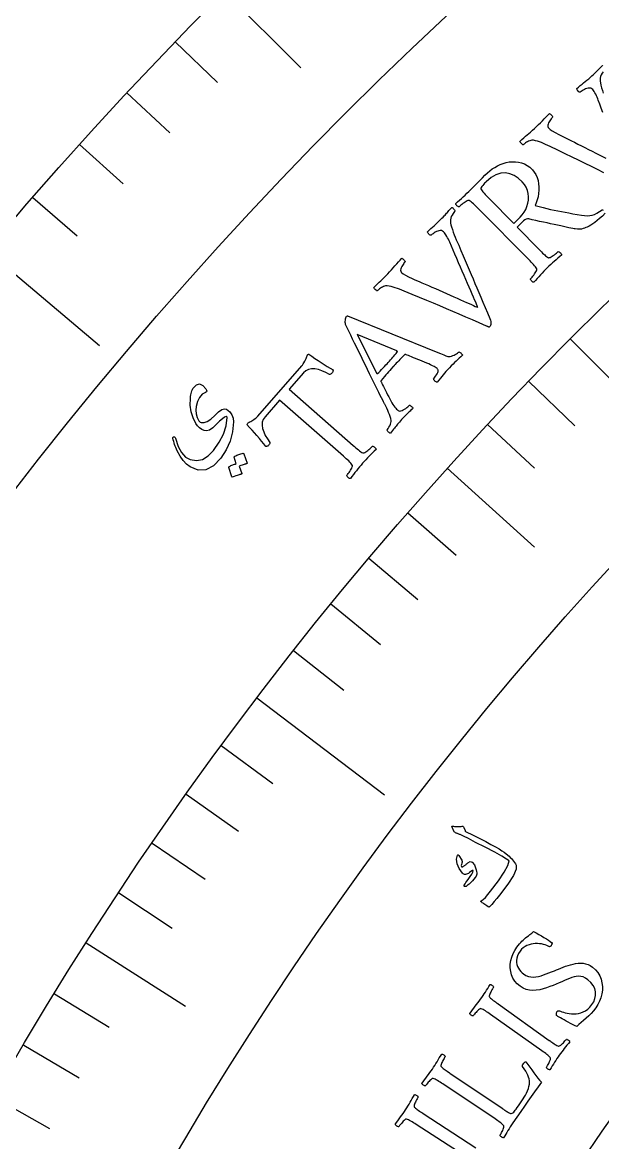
# Model space of a CAD drawing. Header units: millimetres. Extents: x -82 to 82, y -82 to 107.
# Drawn here: x -56.54 to -45.79, y 31.48 to 52.22 of the extents above; entities that cross this region are included whole.
import ezdxf

# ---------------------------------------------------------------- set-up
doc = ezdxf.new("R2010")
doc.units = ezdxf.units.MM
for name, color, linetype in [('ENGRAVE', 7, 'Continuous'), ('ENGRAVE_FINE', 8, 'Continuous'), ('TEXT', 5, 'Continuous')]:
    doc.layers.add(name, color=color, linetype=linetype)

msp = doc.modelspace()

# ---------------------------------------------------------------- linework, layer by layer
at = {"layer": 'ENGRAVE'}
for points in [[(-52.7944, 52.7944), (-51.3826, 51.3826)], [(-57.1948, 47.9921), (-55.1092, 46.2421)], [(-48.6691, 43.9663), (-47.0529, 42.5063)], [(-52.1947, 39.7169), (-49.8312, 37.9184)], [(-55.357, 35.1756), (-53.5187, 34.0075)]]:
    msp.add_lwpolyline(points, dxfattribs=at)
for radius in [80.85, 80.85, 78.6844, 74.6625, 74.6625, 71.4862, 65.5875, 65.5875, 62.1225, 55.6875, 55.6875, 52.2225]:
    msp.add_circle((0, 0), radius, dxfattribs=at)
at = {"layer": 'ENGRAVE_FINE'}
for points in [[(-53.7077, 51.8649), (-52.9243, 51.1084)], [(-54.6047, 50.9197), (-53.8083, 50.177)], [(-55.4851, 49.959), (-54.6758, 49.2303)], [(-56.3485, 48.983), (-55.5266, 48.2686)], [(-46.3905, 46.3642), (-45.5502, 45.5244)], [(-47.1631, 45.5781), (-46.3089, 44.7525)], [(-47.9228, 44.7787), (-47.0547, 43.9676)], [(-49.402, 43.1411), (-48.5072, 42.3597)], [(-50.1213, 42.3034), (-49.2134, 41.5372)], [(-50.8266, 41.4533), (-49.906, 40.7025)], [(-51.5178, 40.5911), (-50.5847, 39.8558)], [(-52.857, 38.8311), (-51.8996, 38.1277)], [(-53.5046, 37.9338), (-52.5355, 37.2467)], [(-54.1373, 37.0253), (-53.1567, 36.3547)], [(-54.7548, 36.1058), (-53.763, 35.4518)], [(-55.9437, 34.2349), (-54.9304, 33.6148)], [(-56.5146, 33.2839), (-55.491, 32.681)], [(-57.0697, 32.3229), (-56.036, 31.7374)]]:
    msp.add_lwpolyline(points, dxfattribs=at)
at = {"layer": 'TEXT'}
for points in [[(-45.7877, 50.5541), (-45.8163, 50.6324), (-45.8439, 50.7083), (-45.8707, 50.7817), (-45.8809, 50.8093), (-45.8923, 50.8369), (-45.9048, 50.8645), (-45.9184, 50.8922), (-45.9326, 50.9184), (-45.9466, 50.9415), (-45.9605, 50.9614), (-45.9743, 50.9783), (-45.9923, 50.9941), (-46.0121, 51.0039), (-46.0339, 51.0077), (-46.0576, 51.0055), (-46.0819, 50.9993), (-46.1055, 50.9911), (-46.1283, 50.9808), (-46.1504, 50.9685), (-46.1704, 50.9561), (-46.1867, 50.9454), (-46.1993, 50.9363), (-46.2083, 50.9289), (-46.2159, 50.9289), (-46.2248, 50.9327), (-46.235, 50.9404), (-46.2466, 50.9519), (-46.2572, 50.9648), (-46.2647, 50.9766), (-46.2689, 50.9874), (-46.27, 50.9969), (-46.237, 51.0246), (-46.2047, 51.0513), (-46.1731, 51.0771), (-46.1424, 51.1018), (-46.1117, 51.1267), (-46.0805, 51.1528), (-46.0488, 51.1801), (-46.0166, 51.2087), (-45.9904, 51.2323), (-45.9672, 51.2536), (-45.947, 51.2723), (-45.9298, 51.2887), (-45.9142, 51.3039), (-45.8988, 51.319), (-45.8838, 51.3342), (-45.869, 51.3494), (-45.8535, 51.3654), (-45.8362, 51.383), (-45.817, 51.4022), (-45.796, 51.423), (-45.7888, 51.4189)], [(-45.7787, 51.3078), (-45.7976, 51.2816), (-45.8156, 51.2522), (-45.8284, 51.2221), (-45.836, 51.1914), (-45.8384, 51.1601), (-45.8368, 51.1348), (-45.8314, 51.1021), (-45.8222, 51.0618), (-45.8092, 51.014), (-45.7941, 50.9633), (-45.7786, 50.9143)], [(-45.7691, 49.4391), (-45.884, 49.4964), (-45.9999, 49.554), (-46.1169, 49.6118), (-46.2349, 49.6701), (-46.3568, 49.7296), (-46.4853, 49.7917), (-46.6204, 49.8561), (-46.7623, 49.9229), (-46.8057, 49.9435), (-46.8473, 49.9625), (-46.8872, 49.9799), (-46.9254, 49.9957), (-46.9625, 50.0098), (-46.9992, 50.022), (-47.0356, 50.0323), (-47.0717, 50.0408), (-47.087, 50.0429), (-47.1039, 50.042), (-47.1223, 50.038), (-47.1422, 50.0309), (-47.1624, 50.0219), (-47.1817, 50.0121), (-47.2, 50.0017), (-47.2173, 49.9905), (-47.233, 49.9795), (-47.2462, 49.9698), (-47.2569, 49.9613), (-47.2651, 49.954), (-47.268, 49.955), (-47.2742, 49.9601), (-47.2839, 49.9694), (-47.2969, 49.9829), (-47.3097, 49.9967), (-47.3189, 50.0073), (-47.3243, 50.0145), (-47.3261, 50.0184), (-47.2866, 50.0534), (-47.2504, 50.085), (-47.2175, 50.1132), (-47.1877, 50.1381), (-47.1581, 50.1631), (-47.1255, 50.1918), (-47.0898, 50.224), (-47.0512, 50.2598), (-47.0512, 50.2598), (-47.0139, 50.295), (-46.9776, 50.3302), (-46.9422, 50.3652), (-46.9078, 50.4001), (-46.874, 50.4347), (-46.8403, 50.4688), (-46.8067, 50.5025), (-46.7733, 50.5357), (-46.766, 50.5318), (-46.7574, 50.5251), (-46.7475, 50.5155), (-46.7364, 50.503), (-46.7264, 50.4903), (-46.72, 50.4799), (-46.7171, 50.4719), (-46.7178, 50.4663), (-46.7238, 50.4601), (-46.7322, 50.4503), (-46.743, 50.4369), (-46.7563, 50.4198), (-46.77, 50.4006), (-46.7822, 50.3807), (-46.7928, 50.36), (-46.802, 50.3385), (-46.8074, 50.3174), (-46.807, 50.2976), (-46.8007, 50.2793), (-46.7885, 50.2624), (-46.764, 50.2414), (-46.725, 50.2155), (-46.6716, 50.1846), (-46.6037, 50.1488), (-46.5678, 50.1307), (-46.5264, 50.1099), (-46.4794, 50.0863), (-46.427, 50.06), (-46.3705, 50.0316), (-46.3112, 50.0017), (-46.2492, 49.9702), (-46.1845, 49.9372), (-46.1183, 49.9034), (-46.0521, 49.8698), (-45.9857, 49.8362), (-45.9193, 49.8028), (-45.8541, 49.7699), (-45.7918, 49.7383), (-45.7322, 49.7078)], [(-45.7422, 48.687), (-45.7963, 48.637), (-45.8466, 48.5924), (-45.8932, 48.5532), (-45.9359, 48.5195), (-45.9745, 48.491), (-46.0084, 48.4676), (-46.0378, 48.4494), (-46.0626, 48.4364), (-46.0801, 48.4297), (-46.1011, 48.4221), (-46.1256, 48.4137), (-46.1536, 48.4044), (-46.1851, 48.3966), (-46.22, 48.393), (-46.2582, 48.3936), (-46.2999, 48.3982), (-46.319, 48.4016), (-46.345, 48.4066), (-46.378, 48.4131), (-46.4179, 48.4212), (-46.4635, 48.4306), (-46.5136, 48.4412), (-46.5682, 48.4531), (-46.6272, 48.466), (-46.6896, 48.4798), (-46.754, 48.494), (-46.8206, 48.5085), (-46.8893, 48.5235), (-46.9586, 48.5387), (-47.0269, 48.5539), (-47.0943, 48.5693), (-47.1607, 48.5847), (-47.1834, 48.5858), (-47.2068, 48.5796), (-47.2309, 48.5661), (-47.2557, 48.5454), (-47.3719, 48.432), (-46.9688, 48.0199), (-46.9655, 48.0165), (-46.9622, 48.0131), (-46.9589, 48.0097), (-46.9555, 48.0063), (-46.9522, 48.003), (-46.9489, 47.9996), (-46.9456, 47.9962), (-46.9423, 47.9928), (-46.9216, 47.9718), (-46.9018, 47.952), (-46.8829, 47.9333), (-46.8647, 47.9158), (-46.8474, 47.8999), (-46.8309, 47.8863), (-46.8153, 47.8749), (-46.8004, 47.8657), (-46.7911, 47.8641), (-46.7786, 47.866), (-46.7631, 47.8714), (-46.7445, 47.8805), (-46.7244, 47.892), (-46.7044, 47.9047), (-46.6845, 47.9186), (-46.6648, 47.9339), (-46.6467, 47.9485), (-46.6319, 47.9609), (-46.6203, 47.9709), (-46.6119, 47.9787), (-46.6036, 47.9762), (-46.5944, 47.9714), (-46.5843, 47.9641), (-46.5731, 47.9545), (-46.563, 47.9439), (-46.5558, 47.9338), (-46.5515, 47.9242), (-46.5501, 47.9151), (-46.5857, 47.8848), (-46.6204, 47.855), (-46.6542, 47.8258), (-46.6872, 47.7971), (-46.7197, 47.7682), (-46.7522, 47.7384), (-46.7847, 47.7078), (-46.8172, 47.6763), (-46.8485, 47.6452), (-46.8796, 47.6133), (-46.9106, 47.5807), (-46.9414, 47.5474), (-46.9722, 47.5135), (-47.0031, 47.4792), (-47.0341, 47.4444), (-47.0652, 47.4092), (-47.0743, 47.4108), (-47.0839, 47.4152), (-47.0939, 47.4226), (-47.1042, 47.4329), (-47.1137, 47.4442), (-47.1207, 47.4545), (-47.1254, 47.4638), (-47.1277, 47.4722), (-47.1198, 47.4804), (-47.1096, 47.4918), (-47.0969, 47.5064), (-47.0819, 47.5242), (-47.0663, 47.5437), (-47.0518, 47.5636), (-47.0383, 47.5836), (-47.026, 47.604), (-47.0163, 47.6228), (-47.0106, 47.6382), (-47.0089, 47.6501), (-47.0113, 47.6586), (-47.0217, 47.677), (-47.0349, 47.6965), (-47.0511, 47.7169), (-47.0702, 47.7384), (-47.0912, 47.7607), (-47.1133, 47.7838), (-47.1363, 47.8075), (-47.1602, 47.832), (-48.0897, 48.7701), (-48.1139, 48.7945), (-48.1375, 48.818), (-48.1606, 48.8407), (-48.1831, 48.8626), (-48.2049, 48.8824), (-48.2255, 48.8992), (-48.2451, 48.9128), (-48.2635, 48.9234), (-48.2729, 48.9267), (-48.2853, 48.9253), (-48.3007, 48.9192), (-48.3192, 48.9085), (-48.3391, 48.8951), (-48.3589, 48.8809), (-48.3786, 48.866), (-48.3981, 48.8505), (-48.416, 48.8357), (-48.4307, 48.8231), (-48.4423, 48.8129), (-48.4508, 48.8049), (-48.4592, 48.8072), (-48.4685, 48.8119), (-48.4788, 48.8189), (-48.49, 48.8284), (-48.5003, 48.8389), (-48.5076, 48.8489), (-48.5119, 48.8586), (-48.5132, 48.8678), (-48.4778, 48.9006), (-48.4427, 48.9328), (-48.4078, 48.9644), (-48.3732, 48.9954), (-48.339, 49.0262), (-48.3053, 49.0573), (-48.2722, 49.0886), (-48.2396, 49.1202), (-48.2056, 49.1539), (-48.1706, 49.189), (-48.1345, 49.2257), (-48.0974, 49.2639), (-48.0582, 49.3041), (-48.0159, 49.3466), (-47.9706, 49.3915), (-47.9222, 49.4388), (-47.9222, 49.4388), (-47.882, 49.4746), (-47.8383, 49.5079), (-47.7909, 49.5385), (-47.7398, 49.5665), (-47.6864, 49.591), (-47.6318, 49.6111), (-47.5761, 49.6267), (-47.5193, 49.6378), (-47.4622, 49.6436), (-47.4055, 49.6431), (-47.3494, 49.6364), (-47.2937, 49.6234), (-47.2395, 49.6032), (-47.1877, 49.5751), (-47.1383, 49.5389), (-47.0913, 49.4947), (-47.0562, 49.4522), (-47.0273, 49.4048), (-47.0046, 49.3526), (-46.988, 49.2957), (-46.9772, 49.236), (-46.9717, 49.1755), (-46.9715, 49.1144), (-46.9766, 49.0525), (-46.9867, 48.9919), (-47.0012, 48.9346), (-47.0202, 48.8807), (-47.0437, 48.83), (-46.9679, 48.8104), (-46.8946, 48.7921), (-46.8239, 48.7753), (-46.7557, 48.7598), (-46.6885, 48.7453), (-46.621, 48.7315), (-46.553, 48.7183), (-46.4847, 48.7057), (-46.4142, 48.6931), (-46.3401, 48.68), (-46.2622, 48.6662), (-46.1806, 48.6519), (-46.1275, 48.645), (-46.0772, 48.643), (-46.0298, 48.6459), (-45.9851, 48.6538), (-45.9412, 48.6679), (-45.8958, 48.6892), (-45.8489, 48.7178), (-45.8006, 48.7537), (-45.7916, 48.7516), (-45.7824, 48.7458)], [(-48.2674, 31.182), (-49.2462, 31.8143), (-49.2717, 31.8306), (-49.2965, 31.8464), (-49.3207, 31.8615), (-49.3443, 31.876), (-49.3668, 31.889), (-49.3878, 31.8994), (-49.4073, 31.9074), (-49.4252, 31.913), (-49.4339, 31.914), (-49.4443, 31.9105), (-49.4565, 31.9023), (-49.4703, 31.8895), (-49.485, 31.874), (-49.4995, 31.8578), (-49.5138, 31.8408), (-49.528, 31.8231), (-49.5409, 31.8064), (-49.5514, 31.7924), (-49.5596, 31.7811), (-49.5654, 31.7726), (-49.5731, 31.7729), (-49.582, 31.7752), (-49.5922, 31.7793), (-49.6037, 31.7853), (-49.6146, 31.7923), (-49.6228, 31.7996), (-49.6283, 31.8071), (-49.6313, 31.8148), (-49.607, 31.8499), (-49.5827, 31.8846), (-49.5585, 31.9189), (-49.5342, 31.9528), (-49.5103, 31.9864), (-49.487, 32.02), (-49.4644, 32.0536), (-49.4423, 32.0872), (-49.4423, 32.0872), (-49.4201, 32.1218), (-49.3986, 32.1563), (-49.3778, 32.1906), (-49.3578, 32.2247), (-49.3377, 32.2591), (-49.317, 32.2941), (-49.2956, 32.3297), (-49.2736, 32.366), (-49.2654, 32.3664), (-49.2563, 32.3644), (-49.2463, 32.3598), (-49.2354, 32.3528), (-49.2253, 32.3448), (-49.2174, 32.3371), (-49.2117, 32.3298), (-49.2082, 32.323), (-49.2137, 32.3142), (-49.2207, 32.3022), (-49.2292, 32.2868), (-49.2392, 32.2682), (-49.2495, 32.2481), (-49.259, 32.2284), (-49.2677, 32.2089), (-49.2755, 32.1897), (-49.2813, 32.1722), (-49.2839, 32.1577), (-49.2832, 32.1463), (-49.2794, 32.1378), (-49.2689, 32.1264), (-49.2561, 32.1146), (-49.2412, 32.1024), (-49.2239, 32.0897), (-49.2051, 32.0767), (-49.1853, 32.0633), (-49.1645, 32.0494), (-49.1428, 32.0351), (-49.1393, 32.0329), (-49.1358, 32.0306), (-49.1323, 32.0283), (-49.1287, 32.026), (-49.1252, 32.0237), (-49.1217, 32.0214), (-49.1182, 32.0191), (-49.1147, 32.0168), (-48.1385, 31.3805)]]:
    msp.add_lwpolyline(points, dxfattribs=at)
for points in [[(-47.2827, 49.2723), (-47.3547, 49.3374), (-47.4305, 49.3862), (-47.5099, 49.4188), (-47.5932, 49.4352), (-47.6794, 49.431), (-47.7679, 49.4019), (-47.8585, 49.348), (-47.9513, 49.2692), (-47.963, 49.2576), (-47.9771, 49.243), (-47.9937, 49.2255), (-48.0127, 49.205), (-48.0299, 49.1843), (-48.041, 49.1663), (-48.0459, 49.151), (-48.0447, 49.1383), (-48.0371, 49.1223), (-48.025, 49.1038), (-48.0085, 49.0827), (-47.9875, 49.0591), (-47.9642, 49.0342), (-47.9405, 49.0093), (-47.9166, 48.9844), (-47.8923, 48.9595), (-47.4383, 48.4999), (-47.3197, 48.6157), (-47.2792, 48.6599), (-47.2444, 48.7081), (-47.2155, 48.7602), (-47.1923, 48.8164), (-47.1757, 48.8749), (-47.1664, 48.9338), (-47.1646, 48.9933), (-47.1701, 49.0534), (-47.184, 49.1123), (-47.2075, 49.1685), (-47.2403, 49.2218), (-47.2827, 49.2723)], [(-49.773, 47.5659), (-49.7377, 47.6032), (-49.7034, 47.6403), (-49.67, 47.6772), (-49.6376, 47.7139), (-49.6057, 47.7503), (-49.574, 47.7863), (-49.5424, 47.8218), (-49.5108, 47.8569), (-49.5033, 47.8534), (-49.4944, 47.8471), (-49.484, 47.8381), (-49.4722, 47.8262), (-49.4615, 47.8141), (-49.4545, 47.8041), (-49.4512, 47.7963), (-49.4516, 47.7906), (-49.4572, 47.7841), (-49.465, 47.7738), (-49.4751, 47.7598), (-49.4874, 47.7421), (-49.5, 47.7221), (-49.5111, 47.7015), (-49.5206, 47.6803), (-49.5285, 47.6583), (-49.5327, 47.6369), (-49.5312, 47.6173), (-49.5239, 47.5993), (-49.5108, 47.5831), (-49.4852, 47.5635), (-49.4448, 47.5398), (-49.3897, 47.512), (-49.32, 47.48), (-49.2831, 47.4639), (-49.2406, 47.4454), (-49.1924, 47.4245), (-49.1386, 47.4012), (-49.0806, 47.3759), (-49.0197, 47.3493), (-48.9561, 47.3213), (-48.8896, 47.292), (-48.8217, 47.262), (-48.7537, 47.232), (-48.6856, 47.2022), (-48.6174, 47.1725), (-48.5505, 47.1433), (-48.4865, 47.1152), (-48.4253, 47.0881), (-48.367, 47.0621), (-48.3127, 47.0377), (-48.2636, 47.0156), (-48.2197, 46.9958), (-48.1811, 46.9783), (-48.1492, 46.9639), (-48.1254, 46.9532), (-48.1098, 46.9464), (-48.1023, 46.9434), (-48.1066, 46.9545), (-48.1148, 46.9743), (-48.1268, 47.0029), (-48.1427, 47.0403), (-48.1619, 47.0848), (-48.1836, 47.135), (-48.2078, 47.1907), (-48.2346, 47.252), (-48.2634, 47.3179), (-48.2935, 47.3871), (-48.325, 47.4596), (-48.3579, 47.5356), (-48.3916, 47.6136), (-48.4255, 47.6922), (-48.4596, 47.7713), (-48.4939, 47.8511), (-48.5278, 47.93), (-48.5607, 48.0066), (-48.5925, 48.0808), (-48.6233, 48.1527), (-48.6351, 48.1796), (-48.648, 48.2065), (-48.662, 48.2334), (-48.6771, 48.2603), (-48.6927, 48.2857), (-48.7079, 48.308), (-48.723, 48.3271), (-48.7377, 48.3432), (-48.7565, 48.3579), (-48.7769, 48.3666), (-48.7988, 48.3692), (-48.8224, 48.3657), (-48.8463, 48.3582), (-48.8694, 48.3486), (-48.8916, 48.3371), (-48.913, 48.3236), (-48.9322, 48.3101), (-48.9479, 48.2985), (-48.96, 48.2887), (-48.9686, 48.2809), (-48.9761, 48.2804), (-48.9852, 48.2837), (-48.9959, 48.2908), (-49.0081, 48.3017), (-49.0194, 48.314), (-49.0275, 48.3254), (-49.0324, 48.3358), (-49.034, 48.3453), (-49.0025, 48.3748), (-48.9718, 48.4033), (-48.9417, 48.4307), (-48.9123, 48.4571), (-48.8831, 48.4837), (-48.8534, 48.5115), (-48.8233, 48.5405), (-48.7927, 48.5709), (-48.7679, 48.5959), (-48.7459, 48.6184), (-48.7268, 48.6383), (-48.7105, 48.6556), (-48.6957, 48.6716), (-48.6813, 48.6876), (-48.6671, 48.7036), (-48.6532, 48.7196), (-48.6386, 48.7364), (-48.6222, 48.7549), (-48.6042, 48.7752), (-48.5844, 48.7971), (-48.5769, 48.7934), (-48.5681, 48.7865), (-48.5579, 48.7766), (-48.5463, 48.7635), (-48.5359, 48.7504), (-48.5291, 48.7405), (-48.5259, 48.7336), (-48.5264, 48.7297), (-48.5348, 48.72), (-48.5462, 48.7044), (-48.5607, 48.683), (-48.5781, 48.6558), (-48.5945, 48.6255), (-48.6056, 48.5948), (-48.6115, 48.5637), (-48.6121, 48.5322), (-48.6091, 48.5071), (-48.6018, 48.4747), (-48.5904, 48.435), (-48.5748, 48.388), (-48.5569, 48.3382), (-48.5387, 48.2902), (-48.5202, 48.2438), (-48.5013, 48.1992), (-48.4575, 48.0958), (-48.4154, 47.9969), (-48.375, 47.9024), (-48.3364, 47.8123), (-48.299, 47.7251), (-48.2624, 47.6394), (-48.2265, 47.5551), (-48.1914, 47.4723), (-48.1564, 47.3894), (-48.1205, 47.305), (-48.0839, 47.2192), (-48.0464, 47.1319), (-48.0077, 47.0413), (-47.9671, 46.9458), (-47.9247, 46.8454), (-47.8804, 46.74), (-47.8696, 46.7115), (-47.8625, 46.6858), (-47.8593, 46.663), (-47.8599, 46.6432), (-47.8634, 46.6257), (-47.8691, 46.6099), (-47.8768, 46.596), (-47.8867, 46.5838), (-47.8908, 46.5815), (-47.8964, 46.5812), (-47.9036, 46.5831), (-47.9124, 46.5869), (-47.9215, 46.5914), (-47.9296, 46.5949), (-47.9366, 46.5974), (-47.9427, 46.5989), (-48.0755, 46.6567), (-48.2038, 46.7125), (-48.3277, 46.7661), (-48.4472, 46.8178), (-48.5651, 46.8686), (-48.684, 46.9196), (-48.804, 46.9709), (-48.9251, 47.0225), (-49.0502, 47.0752), (-49.1819, 47.13), (-49.3204, 47.1868), (-49.4657, 47.2456), (-49.5102, 47.2638), (-49.5529, 47.2804), (-49.5937, 47.2956), (-49.6326, 47.3092), (-49.6705, 47.3212), (-49.7078, 47.3313), (-49.7447, 47.3396), (-49.7812, 47.3461), (-49.7967, 47.3474), (-49.8134, 47.3455), (-49.8316, 47.3405), (-49.8511, 47.3323), (-49.8708, 47.3222), (-49.8895, 47.3114), (-49.9072, 47.2999), (-49.9239, 47.2878), (-49.9389, 47.276), (-49.9515, 47.2655), (-49.9617, 47.2564), (-49.9696, 47.2487), (-49.9725, 47.2495), (-49.979, 47.2543), (-49.9891, 47.263), (-50.0029, 47.2757), (-50.0164, 47.2889), (-50.0262, 47.2989), (-50.032, 47.3058), (-50.034, 47.3096), (-49.9966, 47.3467), (-49.9622, 47.3803), (-49.9308, 47.4103), (-49.9025, 47.4368), (-49.8743, 47.4635), (-49.8433, 47.4938), (-49.8095, 47.528), (-49.773, 47.5659)], [(-49.8284, 45.1543), (-49.8307, 45.1589), (-49.8377, 45.1729), (-49.8494, 45.1961), (-49.8657, 45.2286), (-49.886, 45.2691), (-49.9097, 45.3162), (-49.9368, 45.3698), (-49.9673, 45.43), (-50.0002, 45.4955), (-50.0346, 45.5648), (-50.0706, 45.6381), (-50.108, 45.7152), (-50.1466, 45.7948), (-50.1859, 45.8754), (-50.2258, 45.957), (-50.2664, 46.0396), (-50.3068, 46.1219), (-50.3463, 46.2026), (-50.3848, 46.2817), (-50.4223, 46.3591), (-50.4582, 46.4336), (-50.4917, 46.5035), (-50.523, 46.5689), (-50.5519, 46.6298), (-50.5558, 46.6448), (-50.5577, 46.6632), (-50.5576, 46.6849), (-50.5554, 46.71), (-50.5517, 46.7345), (-50.5468, 46.7543), (-50.5408, 46.7696), (-50.5337, 46.7802), (-50.5316, 46.7823), (-50.5298, 46.7838), (-50.5283, 46.7847), (-50.527, 46.7851), (-50.5256, 46.7853), (-50.5236, 46.7858), (-50.5211, 46.7866), (-50.518, 46.7878), (-48.876, 46.1235), (-48.7955, 46.09), (-48.7351, 46.0652), (-48.6948, 46.049), (-48.6746, 46.0416), (-48.6557, 46.0371), (-48.635, 46.0361), (-48.6127, 46.0387), (-48.5887, 46.0447), (-48.5645, 46.0532), (-48.5415, 46.0629), (-48.5199, 46.0737), (-48.4995, 46.0858), (-48.4817, 46.0975), (-48.4678, 46.1071), (-48.4577, 46.1148), (-48.4514, 46.1203), (-48.4412, 46.118), (-48.4308, 46.1127), (-48.4202, 46.1044), (-48.4094, 46.0933), (-48.3996, 46.0819), (-48.3923, 46.0727), (-48.3874, 46.0659), (-48.385, 46.0615), (-48.4178, 46.0315), (-48.4488, 46.003), (-48.478, 45.9761), (-48.5055, 45.9507), (-48.533, 45.9247), (-48.5625, 45.8956), (-48.594, 45.8635), (-48.6275, 45.8285), (-48.6623, 45.7911), (-48.6936, 45.7565), (-48.7213, 45.7248), (-48.7455, 45.696), (-48.7694, 45.6669), (-48.7962, 45.6343), (-48.8259, 45.5983), (-48.8585, 45.5589), (-48.8677, 45.56), (-48.8774, 45.5641), (-48.8877, 45.5711), (-48.8985, 45.5811), (-48.9082, 45.5921), (-48.9152, 45.6026), (-48.9196, 45.6124), (-48.9213, 45.6216), (-48.9108, 45.6339), (-48.8986, 45.65), (-48.8848, 45.6698), (-48.8693, 45.6935), (-48.8549, 45.7177), (-48.8445, 45.7392), (-48.838, 45.7579), (-48.8354, 45.7738), (-48.8371, 45.7829), (-48.8416, 45.7926), (-48.849, 45.8027), (-48.8591, 45.8133), (-48.8722, 45.8238), (-48.8906, 45.8358), (-48.9144, 45.8493), (-48.9436, 45.8644), (-48.9767, 45.8804), (-49.0124, 45.8969), (-49.0506, 45.9139), (-49.0913, 45.9314), (-49.1331, 45.9488), (-49.1745, 45.9659), (-49.2154, 45.9825), (-49.256, 45.9987), (-49.2945, 46.014), (-49.3295, 46.0278), (-49.361, 46.0402), (-49.3889, 46.0512), (-49.4118, 46.0602), (-49.4281, 46.0666), (-49.4379, 46.0705), (-49.4412, 46.0717), (-49.4417, 46.0717), (-49.4434, 46.0717), (-49.4462, 46.0716), (-49.4501, 46.0714), (-49.4543, 46.071), (-49.4579, 46.07), (-49.461, 46.0685), (-49.4634, 46.0664), (-49.4816, 46.0489), (-49.5014, 46.0291), (-49.5228, 46.007), (-49.5458, 45.9825), (-49.5691, 45.9574), (-49.5916, 45.933), (-49.6134, 45.9096), (-49.6343, 45.887), (-49.6396, 45.8812), (-49.645, 45.8753), (-49.6504, 45.8695), (-49.6558, 45.8637), (-49.6611, 45.858), (-49.666, 45.8526), (-49.6708, 45.8475), (-49.6752, 45.8427), (-49.7062, 45.8089), (-49.7346, 45.7776), (-49.7605, 45.7488), (-49.7837, 45.7224), (-49.8071, 45.6954), (-49.8332, 45.6644), (-49.8621, 45.6295), (-49.8937, 45.5906), (-49.8947, 45.5891), (-49.8955, 45.5869), (-49.8962, 45.584), (-49.8967, 45.5804), (-49.897, 45.577), (-49.8972, 45.5745), (-49.8974, 45.573), (-49.8974, 45.5725), (-49.8955, 45.5687), (-49.8898, 45.5574), (-49.8802, 45.5386), (-49.8667, 45.5122), (-49.8506, 45.4807), (-49.8332, 45.4462), (-49.8143, 45.4089), (-49.794, 45.3687), (-49.7732, 45.328), (-49.7527, 45.2889), (-49.7325, 45.2514), (-49.7127, 45.2157), (-49.6933, 45.1806), (-49.6745, 45.1495), (-49.6563, 45.1224), (-49.6387, 45.0994), (-49.6221, 45.0797), (-49.6069, 45.0625), (-49.5931, 45.048), (-49.5807, 45.036), (-49.5664, 45.0272), (-49.5494, 45.024), (-49.5295, 45.0266), (-49.5069, 45.0349), (-49.4834, 45.0467), (-49.461, 45.06), (-49.4396, 45.0748), (-49.4193, 45.0911), (-49.4014, 45.1066), (-49.3874, 45.1189), (-49.3773, 45.1282), (-49.3711, 45.1344), (-49.3656, 45.1333), (-49.3578, 45.1296), (-49.3478, 45.1234), (-49.3356, 45.1146), (-49.3234, 45.1049), (-49.3137, 45.0957), (-49.3064, 45.0872), (-49.3015, 45.0792), (-49.322, 45.0591), (-49.3411, 45.0405), (-49.3587, 45.0235), (-49.3749, 45.0081), (-49.3904, 44.9935), (-49.4058, 44.9789), (-49.4212, 44.9643), (-49.4367, 44.9497), (-49.4531, 44.9337), (-49.4714, 44.915), (-49.4917, 44.8935), (-49.5139, 44.8693), (-49.536, 44.8446), (-49.556, 44.8217), (-49.5738, 44.8005), (-49.5895, 44.7811), (-49.6041, 44.7625), (-49.6187, 44.744), (-49.6333, 44.7254), (-49.6479, 44.7069), (-49.6635, 44.6871), (-49.6812, 44.6651), (-49.701, 44.6407), (-49.7229, 44.6139), (-49.7283, 44.6151), (-49.7358, 44.6191), (-49.7452, 44.626), (-49.7565, 44.6357), (-49.7678, 44.6464), (-49.777, 44.6562), (-49.784, 44.6651), (-49.7889, 44.6731), (-49.7785, 44.6861), (-49.7661, 44.7039), (-49.7517, 44.7265), (-49.7354, 44.754), (-49.7208, 44.7825), (-49.7116, 44.8082), (-49.7079, 44.8311), (-49.7095, 44.8513), (-49.7173, 44.8889), (-49.7276, 44.9264), (-49.7403, 44.9638), (-49.7556, 45.0011), (-49.7725, 45.0386), (-49.7903, 45.0766), (-49.8089, 45.1152), (-49.8284, 45.1543)], [(-50.3359, 46.4436), (-49.9736, 45.7239), (-49.9732, 45.7237), (-49.9721, 45.7232), (-49.9703, 45.7222), (-49.9678, 45.7208), (-49.9652, 45.7196), (-49.963, 45.7191), (-49.9612, 45.7192), (-49.9599, 45.7201), (-49.9374, 45.7425), (-49.913, 45.7672), (-49.8867, 45.7942), (-49.8586, 45.8236), (-49.8309, 45.8526), (-49.8063, 45.8787), (-49.7845, 45.9018), (-49.7658, 45.922), (-49.7417, 45.9483), (-49.7191, 45.9736), (-49.6981, 45.9979), (-49.6785, 46.0211), (-49.6592, 46.0442), (-49.6389, 46.0684), (-49.6176, 46.0936), (-49.5955, 46.1198), (-49.5939, 46.1223), (-49.5934, 46.125), (-49.594, 46.1279), (-49.5958, 46.131), (-49.5979, 46.1339), (-49.5994, 46.136), (-49.6003, 46.1372), (-49.6005, 46.1376)], [(-51.3649, 45.8612), (-51.3518, 45.8774), (-51.3382, 45.897), (-51.3242, 45.9201), (-51.3098, 45.9465), (-51.2964, 45.9731), (-51.2854, 45.9963), (-51.2768, 46.0163), (-51.2706, 46.033), (-51.2667, 46.0456), (-51.263, 46.0556), (-51.2595, 46.0631), (-51.2562, 46.068), (-51.2525, 46.0715), (-51.248, 46.0748), (-51.2426, 46.0778), (-51.2363, 46.0806), (-51.1782, 46.0396), (-51.1205, 45.9998), (-51.0633, 45.9613), (-51.0067, 45.9239), (-50.9505, 45.8878), (-50.8948, 45.853), (-50.8396, 45.8193), (-50.7848, 45.7869), (-50.7849, 45.7818), (-50.7855, 45.7756), (-50.7865, 45.7682), (-50.7881, 45.7596), (-50.7908, 45.7507), (-50.7952, 45.7422), (-50.8014, 45.7342), (-50.8092, 45.7267), (-50.8207, 45.7154), (-50.8315, 45.7079), (-50.8416, 45.704), (-50.8511, 45.7039), (-50.9211, 45.7417), (-50.9897, 45.7711), (-51.0568, 45.7921), (-51.1223, 45.8046), (-51.1841, 45.8063), (-51.2396, 45.7947), (-51.2888, 45.7699), (-51.3317, 45.7319), (-51.5972, 45.4321), (-50.4136, 44.3898), (-50.3878, 44.3673), (-50.3628, 44.3457), (-50.3386, 44.325), (-50.3151, 44.3052), (-50.2926, 44.2874), (-50.2712, 44.2724), (-50.251, 44.2602), (-50.232, 44.251), (-50.2226, 44.25), (-50.2104, 44.2528), (-50.1953, 44.2594), (-50.1774, 44.2698), (-50.1582, 44.2827), (-50.1395, 44.2967), (-50.121, 44.3117), (-50.1029, 44.3278), (-50.0865, 44.3433), (-50.0729, 44.3563), (-50.0623, 44.367), (-50.0546, 44.3753), (-50.0461, 44.3734), (-50.0366, 44.3693), (-50.0259, 44.3628), (-50.0141, 44.3541), (-50.0032, 44.3443), (-49.9953, 44.3347), (-49.9903, 44.3255), (-49.9882, 44.3164), (-50.0214, 44.2836), (-50.0538, 44.2513), (-50.0853, 44.2196), (-50.1161, 44.1885), (-50.1464, 44.1573), (-50.1766, 44.1252), (-50.2067, 44.0923), (-50.2368, 44.0585), (-50.2657, 44.0251), (-50.2943, 43.991), (-50.3228, 43.9562), (-50.351, 43.9207), (-50.3792, 43.8846), (-50.4074, 43.848), (-50.4358, 43.8111), (-50.4642, 43.7736), (-50.4734, 43.7745), (-50.4833, 43.7782), (-50.4938, 43.7849), (-50.5049, 43.7944), (-50.5151, 43.805), (-50.5229, 43.8147), (-50.5283, 43.8236), (-50.5312, 43.8318), (-50.5239, 43.8406), (-50.5146, 43.8527), (-50.5031, 43.8682), (-50.4894, 43.8871), (-50.4753, 43.9077), (-50.4623, 43.9286), (-50.4504, 43.9496), (-50.4396, 43.9708), (-50.4313, 43.9903), (-50.4268, 44.006), (-50.426, 44.018), (-50.4291, 44.0263), (-50.4407, 44.0439), (-50.4554, 44.0623), (-50.473, 44.0816), (-50.4937, 44.1015), (-50.5163, 44.1222), (-50.54, 44.1436), (-50.5647, 44.1655), (-50.5904, 44.1881), (-51.7783, 45.2257), (-52.0451, 44.9183), (-52.0772, 44.8708), (-52.0953, 44.8188), (-52.0995, 44.7623), (-52.0898, 44.7013), (-52.069, 44.6378), (-52.0398, 44.5735), (-52.0023, 44.5086), (-51.9566, 44.4431), (-51.9555, 44.4337), (-51.958, 44.4231), (-51.9641, 44.4114), (-51.9738, 44.3986), (-51.9802, 44.3899), (-51.9871, 44.383), (-51.9946, 44.3779), (-52.0026, 44.3746), (-52.0104, 44.3724), (-52.0173, 44.3708), (-52.0232, 44.3696), (-52.0282, 44.369), (-52.0675, 44.4189), (-52.1083, 44.469), (-52.1505, 44.5193), (-52.1941, 44.5698), (-52.2389, 44.6206), (-52.285, 44.6718), (-52.3321, 44.7236), (-52.3805, 44.7758), (-52.3768, 44.7839), (-52.3716, 44.7916), (-52.3648, 44.7991), (-52.3564, 44.8063), (-52.3475, 44.8129), (-52.3393, 44.8184), (-52.3318, 44.8228), (-52.3248, 44.8262), (-52.3095, 44.8342), (-52.292, 44.8444), (-52.2724, 44.8568), (-52.2507, 44.8713), (-52.2291, 44.8868), (-52.2101, 44.9021), (-52.1937, 44.9171), (-52.1797, 44.9319)], [(-53.1476, 45.3716), (-53.2077, 45.3353), (-53.2565, 45.2793), (-53.2941, 45.2037), (-53.3202, 45.1084), (-53.3266, 45.0393), (-53.3209, 44.9726), (-53.3032, 44.9082), (-53.2734, 44.8461), (-53.2656, 44.8359), (-53.2558, 44.8272), (-53.2439, 44.8203), (-53.23, 44.8149), (-53.1756, 44.8115), (-53.1152, 44.8319), (-53.0489, 44.8758), (-52.9766, 44.9434), (-52.9058, 45.0107), (-52.8458, 45.0521), (-52.7965, 45.0678), (-52.7581, 45.0578), (-52.7, 45.0107), (-52.6588, 44.9563), (-52.6346, 44.8947), (-52.6274, 44.8258), (-52.646, 44.6431), (-52.6913, 44.4707), (-52.7635, 44.3084), (-52.8626, 44.156), (-52.9993, 44.0135), (-53.1396, 43.9381), (-53.2837, 43.9301), (-53.4318, 43.9896), (-53.4981, 44.0405), (-53.5605, 44.1074), (-53.619, 44.1903), (-53.6735, 44.2893), (-53.6867, 44.3191), (-53.699, 44.3485), (-53.7102, 44.3776), (-53.7203, 44.4063), (-53.7294, 44.4349), (-53.7375, 44.4635), (-53.7446, 44.4921), (-53.7507, 44.5207), (-53.7518, 44.5343), (-53.7492, 44.5434), (-53.7429, 44.5482), (-53.7329, 44.5486), (-53.7234, 44.5456), (-53.7158, 44.5404), (-53.7099, 44.533), (-53.7058, 44.5235), (-53.655, 44.372), (-53.5924, 44.2555), (-53.5182, 44.174), (-53.4324, 44.1274), (-53.3165, 44.1092), (-53.2057, 44.1313), (-53.0999, 44.1937), (-52.999, 44.2964), (-52.8922, 44.4468), (-52.8145, 44.598), (-52.7661, 44.7502), (-52.7469, 44.9035), (-52.7473, 44.9141), (-52.7509, 44.921), (-52.7576, 44.9242), (-52.7674, 44.9237), (-52.7953, 44.9115), (-52.8347, 44.8825), (-52.8855, 44.8369), (-52.9477, 44.7745), (-53.0138, 44.7134), (-53.0736, 44.6746), (-53.1272, 44.6582), (-53.1747, 44.6642), (-53.2186, 44.6854), (-53.2587, 44.7147), (-53.295, 44.7522), (-53.3274, 44.7978), (-53.3794, 44.9013), (-53.4135, 45.013), (-53.4295, 45.1329), (-53.4273, 45.261), (-53.4249, 45.2935), (-53.421, 45.3239), (-53.4157, 45.3519), (-53.4089, 45.3777), (-53.4008, 45.4013), (-53.3916, 45.4226), (-53.3813, 45.4416), (-53.3699, 45.4583), (-53.3134, 45.5134), (-53.2561, 45.5278), (-53.1981, 45.5016), (-53.1394, 45.4348), (-53.1276, 45.4122), (-53.125, 45.3941), (-53.1317, 45.3806), (-53.1476, 45.3716)], [(-52.6139, 44.1721), (-52.6143, 44.1757), (-52.6132, 44.1794), (-52.6106, 44.1832), (-52.6067, 44.1871), (-52.5881, 44.1975), (-52.5693, 44.2068), (-52.5504, 44.2152), (-52.5313, 44.2227), (-52.5118, 44.2291), (-52.4917, 44.2346), (-52.4712, 44.2391), (-52.4501, 44.2427), (-52.4448, 44.2424), (-52.4405, 44.2405), (-52.4371, 44.2372), (-52.4347, 44.2323), (-52.3779, 44.058), (-52.378, 44.0547), (-52.3805, 44.0517), (-52.3854, 44.0491), (-52.3927, 44.0468), (-52.3984, 44.0458), (-52.407, 44.0437), (-52.4184, 44.0403), (-52.4327, 44.0357), (-52.4501, 44.0299), (-52.4707, 44.0228), (-52.4944, 44.0145), (-52.5214, 44.0049), (-52.4778, 43.8687), (-52.4772, 43.8636), (-52.4794, 43.8595), (-52.4845, 43.8565), (-52.4923, 43.8545), (-52.4991, 43.8528), (-52.5095, 43.8499), (-52.5236, 43.8458), (-52.5414, 43.8405), (-52.563, 43.8338), (-52.5886, 43.8255), (-52.6182, 43.8156), (-52.6518, 43.804), (-52.6562, 43.8036), (-52.6594, 43.8045), (-52.6615, 43.8068), (-52.6625, 43.8104), (-52.7142, 43.982), (-52.7145, 43.9856), (-52.7135, 43.9893), (-52.7109, 43.9931), (-52.707, 43.9971), (-52.6919, 44.0065), (-52.6764, 44.0149), (-52.6605, 44.0224), (-52.6443, 44.0289), (-52.6279, 44.0345), (-52.6112, 44.0394), (-52.5944, 44.0434), (-52.5774, 44.0466)], [(-48.5566, 37.3384), (-48.5343, 37.3347), (-48.5125, 37.332), (-48.4913, 37.3303), (-48.4706, 37.3296), (-48.4503, 37.33), (-48.4305, 37.3316), (-48.4111, 37.3344), (-48.392, 37.3384), (-48.3829, 37.3386), (-48.3752, 37.335), (-48.3689, 37.3278), (-48.364, 37.3168), (-48.3405, 37.2557), (-48.3378, 37.2494), (-48.3352, 37.2444), (-48.3327, 37.2407), (-48.3304, 37.2383), (-48.1918, 37.1707), (-48.0673, 37.1086), (-47.9567, 37.0522), (-47.8602, 37.0014), (-47.7778, 36.9564), (-47.7098, 36.917), (-47.6559, 36.8833), (-47.6164, 36.8554), (-47.5442, 36.7995), (-47.5223, 36.7805), (-47.5012, 36.7603), (-47.4808, 36.739), (-47.4612, 36.7165), (-47.4425, 36.6927), (-47.4246, 36.6676), (-47.4076, 36.6411), (-47.3915, 36.6133), (-47.3907, 36.5421), (-47.442, 36.4264), (-47.545, 36.2658), (-47.6994, 36.0601), (-47.75, 35.9976), (-47.7985, 35.9411), (-47.8447, 35.8904), (-47.8888, 35.8455), (-47.8941, 35.8424), (-47.8994, 35.8414), (-47.9047, 35.8423), (-47.91, 35.8452), (-47.9338, 35.8609), (-47.9554, 35.8754), (-47.9747, 35.8886), (-47.9918, 35.9006), (-48.0068, 35.9115), (-48.0199, 35.9214), (-48.0311, 35.9303), (-48.0405, 35.9382), (-48.0455, 35.943), (-48.0471, 35.9472), (-48.0453, 35.9509), (-48.0401, 35.9542), (-48.0036, 35.9811), (-47.9622, 36.02), (-47.9161, 36.0711), (-47.8652, 36.1342), (-47.7191, 36.3272), (-47.6133, 36.4847), (-47.5482, 36.6071), (-47.5241, 36.6946), (-47.569, 36.7291), (-47.6577, 36.783), (-47.79, 36.856), (-47.9661, 36.9482), (-48.1435, 37.0389), (-48.2781, 37.107), (-48.3699, 37.1524), (-48.4189, 37.1752), (-48.4326, 37.1811), (-48.4454, 37.1866), (-48.4573, 37.1918), (-48.4683, 37.1965), (-48.4784, 37.2008), (-48.4874, 37.2046), (-48.4953, 37.2078), (-48.5022, 37.2105), (-48.5165, 37.2173), (-48.5285, 37.226), (-48.5382, 37.2364), (-48.5457, 37.2487), (-48.5799, 37.3204), (-48.5819, 37.3256), (-48.5824, 37.3301), (-48.5815, 37.3338), (-48.5792, 37.3366), (-48.5745, 37.3387), (-48.5692, 37.3397), (-48.5632, 37.3396), (-48.5566, 37.3384)], [(-48.4795, 36.8011), (-48.477, 36.8036), (-48.4741, 36.8052), (-48.4706, 36.8059), (-48.4668, 36.8056), (-48.464, 36.8044), (-48.4614, 36.8027), (-48.4588, 36.8005), (-48.4564, 36.7977), (-48.4016, 36.7065), (-48.3966, 36.6966), (-48.3935, 36.688), (-48.3924, 36.6805), (-48.3933, 36.6743), (-48.4023, 36.6514), (-48.4075, 36.6301), (-48.4088, 36.6104), (-48.4064, 36.5922), (-48.4026, 36.5861), (-48.3947, 36.5845), (-48.3828, 36.5876), (-48.3668, 36.5952), (-48.3575, 36.6014), (-48.3483, 36.608), (-48.339, 36.6151), (-48.3297, 36.6225), (-48.3203, 36.6305), (-48.3107, 36.6391), (-48.301, 36.6483), (-48.2911, 36.658), (-48.2466, 36.6841), (-48.2052, 36.6718), (-48.1669, 36.6211), (-48.1316, 36.5323), (-48.1245, 36.5014), (-48.1214, 36.4741), (-48.1223, 36.4504), (-48.1271, 36.4303), (-48.1362, 36.4111), (-48.1522, 36.3871), (-48.1749, 36.3583), (-48.2045, 36.3247), (-48.22, 36.3079), (-48.2353, 36.2923), (-48.2505, 36.2782), (-48.2655, 36.2653), (-48.2801, 36.2537), (-48.294, 36.2429), (-48.3072, 36.2331), (-48.3197, 36.2242), (-48.3291, 36.22), (-48.3375, 36.2182), (-48.345, 36.219), (-48.3514, 36.2222), (-48.3566, 36.2276), (-48.3587, 36.2335), (-48.3577, 36.2401), (-48.3536, 36.2473), (-48.3394, 36.2692), (-48.3228, 36.2938), (-48.3039, 36.321), (-48.2828, 36.3509), (-48.2432, 36.4066), (-48.2143, 36.4517), (-48.1961, 36.486), (-48.1885, 36.5097), (-48.1884, 36.5134), (-48.1898, 36.5165), (-48.1925, 36.5188), (-48.1967, 36.5205), (-48.1998, 36.5208), (-48.2036, 36.5199), (-48.208, 36.5177), (-48.2131, 36.5142), (-48.2563, 36.4787), (-48.2752, 36.4645), (-48.2936, 36.4541), (-48.3115, 36.4473), (-48.329, 36.4443), (-48.3469, 36.4442), (-48.3625, 36.4479), (-48.3758, 36.4554), (-48.3867, 36.4667), (-48.4501, 36.5575), (-48.4867, 36.6435), (-48.4965, 36.7247), (-48.4795, 36.8011)], [(-47.3814, 35.0966), (-47.3556, 35.1303), (-47.3311, 35.1602), (-47.3078, 35.1864), (-47.2858, 35.2088), (-47.2639, 35.2293), (-47.2411, 35.2495), (-47.2174, 35.2694), (-47.1928, 35.2891), (-47.1663, 35.31), (-47.137, 35.3334), (-47.1048, 35.3593), (-47.0699, 35.3878), (-47.0222, 35.3621), (-46.9744, 35.3352), (-46.9264, 35.307), (-46.8783, 35.2776), (-46.8332, 35.2493), (-46.7944, 35.2247), (-46.7619, 35.2036), (-46.7356, 35.1861), (-46.7304, 35.182), (-46.7279, 35.1759), (-46.728, 35.1678), (-46.7307, 35.1577), (-46.7348, 35.1472), (-46.7389, 35.1381), (-46.7431, 35.1304), (-46.7473, 35.124), (-46.7535, 35.1169), (-46.7602, 35.1116), (-46.7673, 35.1078), (-46.7749, 35.1058), (-46.7985, 35.1181), (-46.8253, 35.1295), (-46.8556, 35.1397), (-46.8893, 35.149), (-46.9251, 35.1565), (-46.962, 35.1614), (-47, 35.1637), (-47.039, 35.1635), (-47.0782, 35.1601), (-47.1169, 35.1532), (-47.1549, 35.1427), (-47.1923, 35.1286), (-47.2281, 35.1102), (-47.2611, 35.0869), (-47.2915, 35.0587), (-47.3192, 35.0256), (-47.3489, 34.9804), (-47.3702, 34.9365), (-47.3831, 34.894), (-47.3876, 34.8529), (-47.3854, 34.8134), (-47.3781, 34.7761), (-47.3659, 34.7408), (-47.3486, 34.7077), (-47.3279, 34.6771), (-47.3054, 34.6496), (-47.2811, 34.6252), (-47.255, 34.6038), (-47.2107, 34.5759), (-47.1658, 34.5565), (-47.1203, 34.5456), (-47.0741, 34.5433), (-47.0274, 34.5473), (-46.98, 34.5557), (-46.9321, 34.5684), (-46.8835, 34.5855), (-46.8344, 34.6046), (-46.7849, 34.6236), (-46.7351, 34.6425), (-46.6849, 34.6613), (-46.6469, 34.6763), (-46.6071, 34.6921), (-46.5654, 34.7086), (-46.5218, 34.7259), (-46.4769, 34.7428), (-46.4313, 34.7583), (-46.385, 34.7723), (-46.338, 34.7849), (-46.2908, 34.7947), (-46.2439, 34.8002), (-46.1973, 34.8015), (-46.1511, 34.7987), (-46.1057, 34.7905), (-46.0618, 34.776), (-46.0194, 34.7552), (-45.9786, 34.728), (-45.9243, 34.6806), (-45.8797, 34.6276), (-45.8448, 34.5691), (-45.8194, 34.5051), (-45.8031, 34.4379), (-45.7953, 34.3697), (-45.796, 34.3007), (-45.8052, 34.2307), (-45.8222, 34.1619), (-45.8466, 34.0963), (-45.8784, 34.0337), (-45.9175, 33.9743), (-45.959, 33.9214), (-46.0028, 33.8717), (-46.0489, 33.8252), (-46.0974, 33.7819), (-46.1455, 33.741), (-46.1904, 33.702), (-46.2323, 33.6647), (-46.2711, 33.6292), (-46.3092, 33.6469), (-46.3481, 33.6658), (-46.3879, 33.686), (-46.4284, 33.7074), (-46.4681, 33.7289), (-46.5051, 33.7493), (-46.5394, 33.7686), (-46.571, 33.7868), (-46.5984, 33.8029), (-46.6199, 33.8158), (-46.6355, 33.8255), (-46.6453, 33.832), (-46.6464, 33.8418), (-46.6469, 33.8518), (-46.6466, 33.8618), (-46.6456, 33.872), (-46.6437, 33.8819), (-46.6407, 33.8913), (-46.6366, 33.9), (-46.6314, 33.9082), (-46.6234, 33.9165), (-46.6144, 33.9209), (-46.6042, 33.9215), (-46.5929, 33.9183), (-46.5725, 33.91), (-46.5478, 33.9014), (-46.5188, 33.8924), (-46.4855, 33.8831), (-46.4489, 33.8748), (-46.41, 33.8686), (-46.3689, 33.8647), (-46.3255, 33.8629), (-46.2811, 33.8646), (-46.2368, 33.8711), (-46.1927, 33.8825), (-46.1487, 33.8986), (-46.1057, 33.9209), (-46.0647, 33.9509), (-46.0256, 33.9884), (-45.9883, 34.0336), (-45.9552, 34.0876), (-45.9333, 34.1447), (-45.9227, 34.2051), (-45.9233, 34.2687), (-45.9367, 34.3318), (-45.9644, 34.3905), (-46.0065, 34.4449), (-46.063, 34.4948), (-46.1083, 34.5247), (-46.1524, 34.5456), (-46.1954, 34.5576), (-46.2372, 34.5606), (-46.2787, 34.5569), (-46.3209, 34.5489), (-46.3637, 34.5365), (-46.4071, 34.5197), (-46.4516, 34.5002), (-46.4976, 34.4799), (-46.5451, 34.4586), (-46.594, 34.4365), (-46.6505, 34.4131), (-46.7088, 34.3898), (-46.7688, 34.3667), (-46.8307, 34.3437), (-46.8934, 34.3235), (-46.9563, 34.3087), (-47.0192, 34.2993), (-47.0822, 34.2954), (-47.1444, 34.2994), (-47.2046, 34.3137), (-47.2629, 34.3384), (-47.3192, 34.3734), (-47.3733, 34.4187), (-47.4177, 34.469), (-47.4526, 34.5246), (-47.4778, 34.5853), (-47.494, 34.6492), (-47.5017, 34.7143), (-47.501, 34.7806), (-47.4917, 34.848), (-47.4747, 34.9145), (-47.4506, 34.9781), (-47.4195, 35.0388), (-47.3814, 35.0966)], [(-48.0527, 34.1331), (-48.029, 34.1668), (-48.0061, 34.2003), (-47.9839, 34.2337), (-47.9625, 34.267), (-47.941, 34.3004), (-47.9188, 34.3345), (-47.896, 34.3692), (-47.8725, 34.4045), (-47.8642, 34.4046), (-47.8552, 34.4022), (-47.8454, 34.3973), (-47.8349, 34.3898), (-47.8251, 34.3813), (-47.8175, 34.3733), (-47.8121, 34.3659), (-47.8089, 34.3589), (-47.8148, 34.3503), (-47.8222, 34.3386), (-47.8314, 34.3236), (-47.8421, 34.3054), (-47.8533, 34.2858), (-47.8636, 34.2664), (-47.8731, 34.2474), (-47.8817, 34.2285), (-47.8882, 34.2113), (-47.8914, 34.1969), (-47.8913, 34.1854), (-47.8878, 34.1768), (-47.8778, 34.165), (-47.8655, 34.1526), (-47.8511, 34.1398), (-47.8344, 34.1265), (-47.8162, 34.1127), (-47.7969, 34.0984), (-47.7768, 34.0837), (-47.7556, 34.0685), (-47.7522, 34.0661), (-47.7488, 34.0637), (-47.7454, 34.0612), (-47.742, 34.0588), (-47.7386, 34.0564), (-47.7352, 34.0539), (-47.7317, 34.0515), (-47.7283, 34.0491), (-46.7797, 33.3723), (-46.7763, 33.3699), (-46.7729, 33.3675), (-46.7695, 33.365), (-46.7661, 33.3626), (-46.7627, 33.3602), (-46.7593, 33.3577), (-46.7558, 33.3553), (-46.7524, 33.3529), (-46.7313, 33.3379), (-46.711, 33.3237), (-46.6916, 33.3104), (-46.6731, 33.298), (-46.6556, 33.2869), (-46.6392, 33.2776), (-46.6238, 33.2702), (-46.6095, 33.2645), (-46.6011, 33.2645), (-46.5906, 33.2681), (-46.578, 33.2753), (-46.5632, 33.286), (-46.5475, 33.2991), (-46.5322, 33.3132), (-46.5171, 33.3284), (-46.5023, 33.3447), (-46.4889, 33.3603), (-46.4779, 33.3733), (-46.4694, 33.3838), (-46.4633, 33.3918), (-46.4558, 33.391), (-46.447, 33.3882), (-46.4371, 33.3835), (-46.4259, 33.3769), (-46.4155, 33.3693), (-46.4076, 33.3616), (-46.4024, 33.3539), (-46.3998, 33.3462), (-46.426, 33.3144), (-46.4515, 33.2831), (-46.4763, 33.2525), (-46.5005, 33.2224), (-46.5242, 33.1923), (-46.5479, 33.1614), (-46.5713, 33.1298), (-46.5947, 33.0974), (-46.617, 33.0655), (-46.6391, 33.033), (-46.6609, 32.9999), (-46.6825, 32.9662), (-46.704, 32.932), (-46.7255, 32.8974), (-46.747, 32.8624), (-46.7685, 32.827), (-46.7767, 32.8269), (-46.7857, 32.8293), (-46.7955, 32.8342), (-46.8061, 32.8415), (-46.8161, 32.8499), (-46.8238, 32.8577), (-46.8293, 32.8651), (-46.8326, 32.8719), (-46.827, 32.8803), (-46.8199, 32.8918), (-46.8112, 32.9065), (-46.8009, 32.9242), (-46.7904, 32.9436), (-46.7809, 32.9631), (-46.7723, 32.9826), (-46.7648, 33.0022), (-46.7593, 33.0201), (-46.7567, 33.0343), (-46.7571, 33.0449), (-46.7605, 33.0519), (-46.7724, 33.0663), (-46.7869, 33.0811), (-46.8041, 33.0964), (-46.824, 33.1121), (-46.8458, 33.1282), (-46.8685, 33.1448), (-46.8922, 33.1619), (-46.9168, 33.1794), (-47.8682, 33.8522), (-47.893, 33.8696), (-47.9171, 33.8864), (-47.9407, 33.9025), (-47.9637, 33.918), (-47.9856, 33.9319), (-48.0061, 33.9432), (-48.0253, 33.952), (-48.0429, 33.9583), (-48.0516, 33.9597), (-48.0621, 33.9566), (-48.0746, 33.9489), (-48.089, 33.9367), (-48.1043, 33.9219), (-48.1194, 33.9063), (-48.1345, 33.8899), (-48.1494, 33.8729), (-48.163, 33.8567), (-48.1741, 33.8432), (-48.1827, 33.8322), (-48.1889, 33.8239), (-48.1965, 33.8246), (-48.2054, 33.8272), (-48.2154, 33.8317), (-48.2266, 33.8382), (-48.2372, 33.8457), (-48.2451, 33.8533), (-48.2503, 33.861), (-48.2529, 33.8689), (-48.2272, 33.9029), (-48.2015, 33.9366), (-48.1758, 33.9698), (-48.1502, 34.0027), (-48.1249, 34.0353), (-48.1002, 34.0679), (-48.0761, 34.1005), (-48.0527, 34.1331)], [(-47.6524, 32.1139), (-47.6498, 32.1121), (-47.6466, 32.11), (-47.6429, 32.1075), (-47.6385, 32.1045), (-47.6273, 32.097), (-47.6145, 32.0883), (-47.6001, 32.0786), (-47.5841, 32.0678), (-47.5675, 32.0569), (-47.5515, 32.0467), (-47.536, 32.0374), (-47.5211, 32.0287), (-47.5077, 32.0218), (-47.4968, 32.0174), (-47.4884, 32.0155), (-47.4825, 32.0161), (-47.4669, 32.0233), (-47.4522, 32.0329), (-47.4381, 32.0448), (-47.4247, 32.0591), (-47.4103, 32.0771), (-47.3932, 32.1002), (-47.3732, 32.1282), (-47.3505, 32.1613), (-47.2646, 32.2873), (-47.2431, 32.3208), (-47.2223, 32.3572), (-47.2023, 32.3963), (-47.1831, 32.4383), (-47.1667, 32.4806), (-47.155, 32.5205), (-47.1481, 32.558), (-47.146, 32.5931), (-47.1484, 32.6247), (-47.1541, 32.6575), (-47.1632, 32.6916), (-47.1757, 32.727), (-47.1924, 32.7641), (-47.2144, 32.8034), (-47.2417, 32.845), (-47.2742, 32.8887), (-47.2777, 32.8966), (-47.2774, 32.9062), (-47.2734, 32.9175), (-47.2657, 32.9304), (-47.2517, 32.9487), (-47.2383, 32.9623), (-47.2256, 32.9713), (-47.2136, 32.9757), (-47.1785, 32.9269), (-47.1424, 32.8763), (-47.1054, 32.8241), (-47.0674, 32.7702), (-47.0296, 32.7184), (-46.9932, 32.6725), (-46.9583, 32.6325), (-46.9248, 32.5984), (-46.9873, 32.5088), (-47.05, 32.4199), (-47.1129, 32.3315), (-47.176, 32.2436), (-47.2408, 32.1529), (-47.3088, 32.056), (-47.3798, 31.9527), (-47.4539, 31.8432), (-47.4792, 31.805), (-47.5028, 31.7684), (-47.5245, 31.7336), (-47.5444, 31.7005), (-47.5637, 31.6681), (-47.5839, 31.6354), (-47.6049, 31.6024), (-47.6267, 31.569), (-47.6349, 31.5687), (-47.6439, 31.5709), (-47.6538, 31.5755), (-47.6647, 31.5826), (-47.6748, 31.5906), (-47.6827, 31.5983), (-47.6884, 31.6055), (-47.6919, 31.6123), (-47.6866, 31.6208), (-47.6798, 31.6325), (-47.6715, 31.6474), (-47.6617, 31.6654), (-47.6517, 31.6851), (-47.6426, 31.7048), (-47.6346, 31.7245), (-47.6276, 31.7443), (-47.6226, 31.7623), (-47.6204, 31.7766), (-47.6211, 31.7872), (-47.6247, 31.7941), (-47.6369, 31.8082), (-47.6518, 31.8226), (-47.6694, 31.8374), (-47.6898, 31.8526), (-47.712, 31.8681), (-47.7351, 31.8841), (-47.7592, 31.9005), (-47.7843, 31.9174), (-48.7533, 32.5646), (-48.7785, 32.5813), (-48.8031, 32.5975), (-48.8271, 32.6129), (-48.8505, 32.6278), (-48.8728, 32.6411), (-48.8936, 32.6519), (-48.9129, 32.6602), (-48.9308, 32.666), (-48.9395, 32.6672), (-48.9499, 32.6638), (-48.9622, 32.6558), (-48.9762, 32.6432), (-48.9911, 32.628), (-49.0059, 32.612), (-49.0205, 32.5952), (-49.0349, 32.5778), (-49.0481, 32.5612), (-49.0588, 32.5474), (-49.0672, 32.5363), (-49.0731, 32.5278), (-49.0808, 32.5282), (-49.0897, 32.5306), (-49.0998, 32.5349), (-49.1112, 32.5411), (-49.122, 32.5483), (-49.13, 32.5557), (-49.1355, 32.5632), (-49.1383, 32.571), (-49.1135, 32.6057), (-49.0887, 32.6401), (-49.0639, 32.674), (-49.0392, 32.7075), (-49.0148, 32.7408), (-48.991, 32.774), (-48.9678, 32.8073), (-48.9452, 32.8405), (-48.9225, 32.8748), (-48.9005, 32.9089), (-48.8792, 32.9429), (-48.8586, 32.9767), (-48.838, 33.0107), (-48.8168, 33.0454), (-48.7949, 33.0807), (-48.7723, 33.1166), (-48.764, 33.1169), (-48.7549, 33.1148), (-48.745, 33.1101), (-48.7343, 33.1029), (-48.7243, 33.0947), (-48.7164, 33.0869), (-48.7109, 33.0796), (-48.7075, 33.0727), (-48.7131, 33.064), (-48.7203, 33.052), (-48.729, 33.0368), (-48.7393, 33.0184), (-48.7499, 32.9984), (-48.7597, 32.9788), (-48.7687, 32.9595), (-48.7768, 32.9404), (-48.7829, 32.923), (-48.7857, 32.9086), (-48.7852, 32.8971), (-48.7815, 32.8886), (-48.7712, 32.877), (-48.7586, 32.865), (-48.7439, 32.8525), (-48.7268, 32.8397), (-48.7082, 32.8264), (-48.6886, 32.8126), (-48.668, 32.7985), (-48.6465, 32.7838), (-48.643, 32.7815), (-48.6396, 32.7792), (-48.6361, 32.7768), (-48.6326, 32.7745), (-48.6291, 32.7721), (-48.6257, 32.7698), (-48.6222, 32.7674), (-48.6187, 32.7651)]]:
    msp.add_lwpolyline(points, close=True, dxfattribs=at)

doc.saveas('drawing.dxf')
